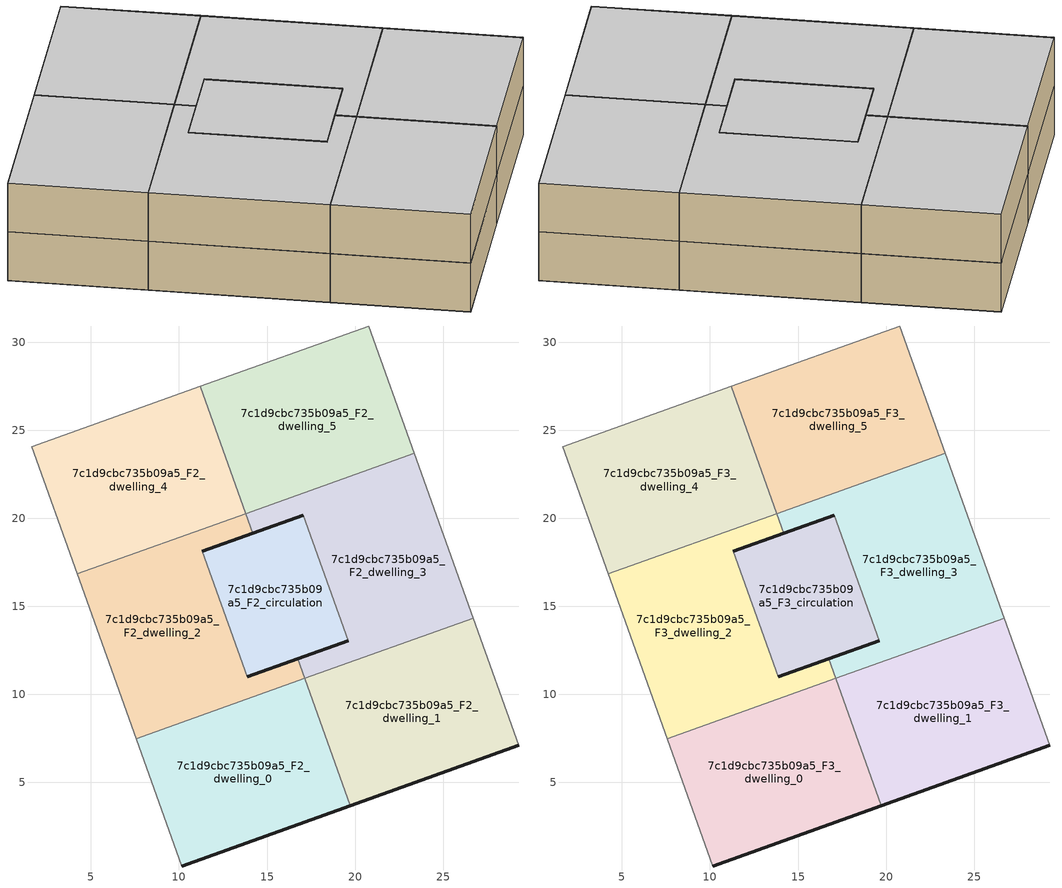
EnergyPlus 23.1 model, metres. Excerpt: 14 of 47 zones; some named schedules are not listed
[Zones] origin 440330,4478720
7c1d9cbc735b09a5_F2_dwelling_0
 floor to 7c1d9cbc735b09a5_F1_dwelling_0 (EU_floor_Construction): 19.73,3.68 17.14,10.9 7.56,7.48 10.15,0.25 z6
 wall outside (EU_wall_Construction): 19.73,3.68 10.15,0.25 z6:9
 wall to 7c1d9cbc735b09a5_F2_dwelling_2 (EU_wall_Construction): 7.56,7.48 17.14,10.9 z6:9
 wall to 7c1d9cbc735b09a5_F2_dwelling_1 (EU_wall_Construction): 17.14,10.9 19.73,3.68 z6:9
 wall adiabatic (EU_wall_Construction): 10.15,0.25 7.56,7.48 z6:9
7c1d9cbc735b09a5_F2_dwelling_1
 floor to 7c1d9cbc735b09a5_F1_dwelling_1 (EU_floor_Construction): 29.31,7.11 26.72,14.33 17.14,10.9 19.73,3.68 z6
 wall outside (EU_wall_Construction): 29.31,7.11 19.73,3.68 z6:9
 wall to 7c1d9cbc735b09a5_F2_dwelling_3 (EU_wall_Construction): 17.14,10.9 26.72,14.33 z6:9
 wall adiabatic (EU_wall_Construction): 26.72,14.33 29.31,7.11 z6:9
7c1d9cbc735b09a5_F2_dwelling_2
 floor to 7c1d9cbc735b09a5_F1_dwelling_2 (EU_floor_Construction): 17.14,10.9 16.74,12.01 13.87,10.99 11.32,18.13 14.19,19.16 13.79,20.27 4.21,16.85 7.56,7.48 z6
 wall outside (EU_wall_Construction): 14.19,19.16 11.32,18.13 / 13.87,10.99 16.74,12.01 z6:9
 wall to 7c1d9cbc735b09a5_F2_dwelling_4 (EU_wall_Construction): 4.21,16.85 13.79,20.27 z6:9
 wall to 7c1d9cbc735b09a5_F2_dwelling_3 (EU_wall_Construction): 13.79,20.27 14.19,19.16 / 16.74,12.01 17.14,10.9 z6:9
 wall to 7c1d9cbc735b09a5_F2_circulation (EU_wall_Construction): 11.32,18.13 13.87,10.99 z6:9
 wall adiabatic (EU_wall_Construction): 7.56,7.48 4.21,16.85 z6:9
7c1d9cbc735b09a5_F2_dwelling_3
 floor to 7c1d9cbc735b09a5_F1_dwelling_3 (EU_floor_Construction): 26.72,14.33 23.37,23.7 13.79,20.27 14.19,19.16 17.06,20.19 19.62,13.04 16.74,12.01 17.14,10.9 z6
 wall outside (EU_wall_Construction): 16.74,12.01 19.62,13.04 / 17.06,20.19 14.19,19.16 z6:9
 wall to 7c1d9cbc735b09a5_F2_circulation (EU_wall_Construction): 19.62,13.04 17.06,20.19 z6:9
 wall to 7c1d9cbc735b09a5_F2_dwelling_5 (EU_wall_Construction): 13.79,20.27 23.37,23.7 z6:9
 wall adiabatic (EU_wall_Construction): 23.37,23.7 26.72,14.33 z6:9
7c1d9cbc735b09a5_F2_dwelling_4
 floor to 7c1d9cbc735b09a5_F1_dwelling_4 (EU_floor_Construction): 13.79,20.27 11.21,27.5 1.63,24.07 4.21,16.85 z6
 wall adiabatic (EU_wall_Construction): 4.21,16.85 1.63,24.07 11.21,27.5 z6:9
 wall to 7c1d9cbc735b09a5_F2_dwelling_5 (EU_wall_Construction): 11.21,27.5 13.79,20.27 z6:9
7c1d9cbc735b09a5_F2_dwelling_5
 floor to 7c1d9cbc735b09a5_F1_dwelling_5 (EU_floor_Construction): 23.37,23.7 20.79,30.92 11.21,27.5 13.79,20.27 z6
 wall adiabatic (EU_wall_Construction): 11.21,27.5 20.79,30.92 23.37,23.7 z6:9
7c1d9cbc735b09a5_F2_circulation
 floor to 7c1d9cbc735b09a5_F1_circulation (EU_floor_Construction): 19.62,13.04 17.06,20.19 11.32,18.13 13.87,10.99 z6
 wall outside (EU_wall_Construction): 19.62,13.04 13.87,10.99 / 11.32,18.13 17.06,20.19 z6:9
7c1d9cbc735b09a5_F3_dwelling_0
 floor to 7c1d9cbc735b09a5_F2_dwelling_0 (EU_floor_Construction): 19.73,3.68 17.14,10.9 7.56,7.48 10.15,0.25 z9
 wall outside (EU_wall_Construction): 19.73,3.68 10.15,0.25 z9:12
 wall to 7c1d9cbc735b09a5_F3_dwelling_2 (EU_wall_Construction): 7.56,7.48 17.14,10.9 z9:12
 wall to 7c1d9cbc735b09a5_F3_dwelling_1 (EU_wall_Construction): 17.14,10.9 19.73,3.68 z9:12
 wall adiabatic (EU_wall_Construction): 10.15,0.25 7.56,7.48 z9:12
 ceiling to 7c1d9cbc735b09a5_F4_dwelling_0 (EU_floor_Construction): 17.14,10.9 19.73,3.68 10.15,0.25 7.56,7.48 z12
7c1d9cbc735b09a5_F3_dwelling_1
 floor to 7c1d9cbc735b09a5_F2_dwelling_1 (EU_floor_Construction): 29.31,7.11 26.72,14.33 17.14,10.9 19.73,3.68 z9
 wall outside (EU_wall_Construction): 29.31,7.11 19.73,3.68 z9:12
 wall to 7c1d9cbc735b09a5_F3_dwelling_3 (EU_wall_Construction): 17.14,10.9 26.72,14.33 z9:12
 wall adiabatic (EU_wall_Construction): 26.72,14.33 29.31,7.11 z9:12
 ceiling to 7c1d9cbc735b09a5_F4_dwelling_1 (EU_floor_Construction): 26.72,14.33 29.31,7.11 19.73,3.68 17.14,10.9 z12
7c1d9cbc735b09a5_F3_dwelling_2
 floor to 7c1d9cbc735b09a5_F2_dwelling_2 (EU_floor_Construction): 17.14,10.9 16.74,12.01 13.87,10.99 11.32,18.13 14.19,19.16 13.79,20.27 4.21,16.85 7.56,7.48 z9
 wall outside (EU_wall_Construction): 14.19,19.16 11.32,18.13 / 13.87,10.99 16.74,12.01 z9:12
 wall to 7c1d9cbc735b09a5_F3_dwelling_4 (EU_wall_Construction): 4.21,16.85 13.79,20.27 z9:12
 wall to 7c1d9cbc735b09a5_F3_dwelling_3 (EU_wall_Construction): 13.79,20.27 14.19,19.16 / 16.74,12.01 17.14,10.9 z9:12
 wall to 7c1d9cbc735b09a5_F3_circulation (EU_wall_Construction): 11.32,18.13 13.87,10.99 z9:12
 wall adiabatic (EU_wall_Construction): 7.56,7.48 4.21,16.85 z9:12
 ceiling to 7c1d9cbc735b09a5_F4_dwelling_2 (EU_floor_Construction): 14.19,19.16 11.32,18.13 13.87,10.99 16.74,12.01 17.14,10.9 7.56,7.48 4.21,16.85 13.79,20.27 z12
7c1d9cbc735b09a5_F3_dwelling_3
 floor to 7c1d9cbc735b09a5_F2_dwelling_3 (EU_floor_Construction): 26.72,14.33 23.37,23.7 13.79,20.27 14.19,19.16 17.06,20.19 19.62,13.04 16.74,12.01 17.14,10.9 z9
 wall outside (EU_wall_Construction): 16.74,12.01 19.62,13.04 / 17.06,20.19 14.19,19.16 z9:12
 wall to 7c1d9cbc735b09a5_F3_circulation (EU_wall_Construction): 19.62,13.04 17.06,20.19 z9:12
 wall to 7c1d9cbc735b09a5_F3_dwelling_5 (EU_wall_Construction): 13.79,20.27 23.37,23.7 z9:12
 wall adiabatic (EU_wall_Construction): 23.37,23.7 26.72,14.33 z9:12
 ceiling to 7c1d9cbc735b09a5_F4_dwelling_3 (EU_floor_Construction): 23.37,23.7 26.72,14.33 17.14,10.9 16.74,12.01 19.62,13.04 17.06,20.19 14.19,19.16 13.79,20.27 z12
7c1d9cbc735b09a5_F3_dwelling_4
 floor to 7c1d9cbc735b09a5_F2_dwelling_4 (EU_floor_Construction): 13.79,20.27 11.21,27.5 1.63,24.07 4.21,16.85 z9
 wall adiabatic (EU_wall_Construction): 4.21,16.85 1.63,24.07 11.21,27.5 z9:12
 wall to 7c1d9cbc735b09a5_F3_dwelling_5 (EU_wall_Construction): 11.21,27.5 13.79,20.27 z9:12
 ceiling to 7c1d9cbc735b09a5_F4_dwelling_4 (EU_floor_Construction): 11.21,27.5 13.79,20.27 4.21,16.85 1.63,24.07 z12
7c1d9cbc735b09a5_F3_dwelling_5
 floor to 7c1d9cbc735b09a5_F2_dwelling_5 (EU_floor_Construction): 23.37,23.7 20.79,30.92 11.21,27.5 13.79,20.27 z9
 wall adiabatic (EU_wall_Construction): 11.21,27.5 20.79,30.92 23.37,23.7 z9:12
 ceiling to 7c1d9cbc735b09a5_F4_dwelling_5 (EU_floor_Construction): 20.79,30.92 23.37,23.7 13.79,20.27 11.21,27.5 z12
7c1d9cbc735b09a5_F3_circulation
 floor to 7c1d9cbc735b09a5_F2_circulation (EU_floor_Construction): 19.62,13.04 17.06,20.19 11.32,18.13 13.87,10.99 z9
 wall outside (EU_wall_Construction): 19.62,13.04 13.87,10.99 / 11.32,18.13 17.06,20.19 z9:12
 ceiling to 7c1d9cbc735b09a5_F4_circulation (EU_floor_Construction): 17.06,20.19 19.62,13.04 13.87,10.99 11.32,18.13 z12
[Building]
EU S2 Campaign: North Axis=0; Terrain=City; Solar Distribution=FullExterior
[Site:Location]
Madrid: Latitude=40.5; Longitude=-3.5; Time Zone=1; Elevation=609
[SizingPeriod:WeatherFileDays]
AnnualSizingPeriod: Begin Month=1; Begin Day of Month=1; End Month=12; End Day of Month=31; Day of Week for Start Day=Monday; Use Weather File Daylight Saving Period=No; Use Weather File Rain and Snow Indicators=No
[MATERIAL]
EU_InternalMass_Material: Roughness=MediumRough; Thickness=0.1; Conductivity=1; Density=1800; Specific Heat=900; Thermal Absorptance=0.9; Solar Absorptance=0.7; Visible Absorptance=0.7
[MATERIAL:NOMASS] Roughness=MediumRough; Thermal Absorptance=0.9; Solar Absorptance=0.7; Visible Absorptance=0.7
Name | Thermal Resistance
EU_wall_NoMass | 0.609216
EU_floor_NoMass | 0.568163
[CONSTRUCTION]
EU_wall_Construction: EU_wall_NoMass
EU_floor_Construction: EU_floor_NoMass
EU_InternalMass_Construction: EU_InternalMass_Material
[ZONE] Type=1; Multiplier=1; Ceiling Height=autocalculate; Floor Area=autocalculate; Part of Total Floor Area=Yes
Name | Volume
7c1d9cbc735b09a5_F2_dwelling_0; 7c1d9cbc735b09a5_F3_dwelling_0; 7c1d9cbc735b09a5_F2_dwelling_1; 7c1d9cbc735b09a5_F3_dwelling_1 | 234.257
7c1d9cbc735b09a5_F2_dwelling_2; 7c1d9cbc735b09a5_F3_dwelling_2 | 234.229
7c1d9cbc735b09a5_F2_dwelling_3; 7c1d9cbc735b09a5_F3_dwelling_3 | 234.252
7c1d9cbc735b09a5_F2_dwelling_4; 7c1d9cbc735b09a5_F3_dwelling_4 | 234.218
7c1d9cbc735b09a5_F2_dwelling_5; 7c1d9cbc735b09a5_F3_dwelling_5 | 234.25
7c1d9cbc735b09a5_F2_circulation; 7c1d9cbc735b09a5_F3_circulation | 138.991
[INTERNALMASS] Construction=EU_InternalMass_Construction; Surface Area=78.0804
Name | Zone or ZoneList
7c1d9cbc735b09a5_F2_dwelling_0_EU_InternalMass | 7c1d9cbc735b09a5_F2_dwelling_0
7c1d9cbc735b09a5_F2_dwelling_1_EU_InternalMass | 7c1d9cbc735b09a5_F2_dwelling_1
7c1d9cbc735b09a5_F2_dwelling_2_EU_InternalMass | 7c1d9cbc735b09a5_F2_dwelling_2
7c1d9cbc735b09a5_F2_dwelling_3_EU_InternalMass | 7c1d9cbc735b09a5_F2_dwelling_3
7c1d9cbc735b09a5_F2_dwelling_4_EU_InternalMass | 7c1d9cbc735b09a5_F2_dwelling_4
7c1d9cbc735b09a5_F2_dwelling_5_EU_InternalMass | 7c1d9cbc735b09a5_F2_dwelling_5
7c1d9cbc735b09a5_F3_dwelling_0_EU_InternalMass | 7c1d9cbc735b09a5_F3_dwelling_0
7c1d9cbc735b09a5_F3_dwelling_1_EU_InternalMass | 7c1d9cbc735b09a5_F3_dwelling_1
7c1d9cbc735b09a5_F3_dwelling_2_EU_InternalMass | 7c1d9cbc735b09a5_F3_dwelling_2
7c1d9cbc735b09a5_F3_dwelling_3_EU_InternalMass | 7c1d9cbc735b09a5_F3_dwelling_3
7c1d9cbc735b09a5_F3_dwelling_4_EU_InternalMass | 7c1d9cbc735b09a5_F3_dwelling_4
7c1d9cbc735b09a5_F3_dwelling_5_EU_InternalMass | 7c1d9cbc735b09a5_F3_dwelling_5
[OTHEREQUIPMENT] Fuel Type=Electricity; Design Level Calculation Method=Watts/Area; Power per Zone Floor Area=1; Fraction Latent=0; Fraction Radiant=0; Fraction Lost=0; Carbon Dioxide Generation Rate=0; EndUse Subcategory=EU_Step8_InternalGains
Name | Zone or ZoneList or Space or SpaceList | Schedule
EU_Step8_InternalGain_7c1d9cbc735b09a5_F2_dwelling_0_f000 | 7c1d9cbc735b09a5_F2_dwelling_0 | EU_Step8_GainSchedule_7c1d9cbc735b09a5_F2_dwelling_0_f000
EU_Step8_InternalGain_7c1d9cbc735b09a5_F2_dwelling_1_f000 | 7c1d9cbc735b09a5_F2_dwelling_1 | EU_Step8_GainSchedule_7c1d9cbc735b09a5_F2_dwelling_1_f000
EU_Step8_InternalGain_7c1d9cbc735b09a5_F2_dwelling_2_f000 | 7c1d9cbc735b09a5_F2_dwelling_2 | EU_Step8_GainSchedule_7c1d9cbc735b09a5_F2_dwelling_2_f000
EU_Step8_InternalGain_7c1d9cbc735b09a5_F2_dwelling_3_f000 | 7c1d9cbc735b09a5_F2_dwelling_3 | EU_Step8_GainSchedule_7c1d9cbc735b09a5_F2_dwelling_3_f000
EU_Step8_InternalGain_7c1d9cbc735b09a5_F2_dwelling_4_f000 | 7c1d9cbc735b09a5_F2_dwelling_4 | EU_Step8_GainSchedule_7c1d9cbc735b09a5_F2_dwelling_4_f000
EU_Step8_InternalGain_7c1d9cbc735b09a5_F2_dwelling_5_f000 | 7c1d9cbc735b09a5_F2_dwelling_5 | EU_Step8_GainSchedule_7c1d9cbc735b09a5_F2_dwelling_5_f000
EU_Step8_InternalGain_7c1d9cbc735b09a5_F3_dwelling_0_f000 | 7c1d9cbc735b09a5_F3_dwelling_0 | EU_Step8_GainSchedule_7c1d9cbc735b09a5_F3_dwelling_0_f000
EU_Step8_InternalGain_7c1d9cbc735b09a5_F3_dwelling_1_f000 | 7c1d9cbc735b09a5_F3_dwelling_1 | EU_Step8_GainSchedule_7c1d9cbc735b09a5_F3_dwelling_1_f000
EU_Step8_InternalGain_7c1d9cbc735b09a5_F3_dwelling_2_f000 | 7c1d9cbc735b09a5_F3_dwelling_2 | EU_Step8_GainSchedule_7c1d9cbc735b09a5_F3_dwelling_2_f000
EU_Step8_InternalGain_7c1d9cbc735b09a5_F3_dwelling_3_f000 | 7c1d9cbc735b09a5_F3_dwelling_3 | EU_Step8_GainSchedule_7c1d9cbc735b09a5_F3_dwelling_3_f000
EU_Step8_InternalGain_7c1d9cbc735b09a5_F3_dwelling_4_f000 | 7c1d9cbc735b09a5_F3_dwelling_4 | EU_Step8_GainSchedule_7c1d9cbc735b09a5_F3_dwelling_4_f000
EU_Step8_InternalGain_7c1d9cbc735b09a5_F3_dwelling_5_f000 | 7c1d9cbc735b09a5_F3_dwelling_5 | EU_Step8_GainSchedule_7c1d9cbc735b09a5_F3_dwelling_5_f000
[ZONEINFILTRATION:DESIGNFLOWRATE] Schedule=EU_AlwaysOn; Design Flow Rate Calculation Method=Flow/Area; Flow Rate per Floor Area=0.0005; Constant Term Coefficient=1; Temperature Term Coefficient=0; Velocity Term Coefficient=0; Velocity Squared Term Coefficient=0
Name | Zone or ZoneList or Space or SpaceList
EU_Circulation_Infiltration_7c1d9cbc735b09a5_F2_circulation | 7c1d9cbc735b09a5_F2_circulation
EU_Circulation_Infiltration_7c1d9cbc735b09a5_F3_circulation | 7c1d9cbc735b09a5_F3_circulation
[ZONEVENTILATION:DESIGNFLOWRATE] Schedule=EU_AlwaysOn; Design Flow Rate Calculation Method=AirChanges/Hour; Air Changes per Hour=0.752966; Ventilation Type=Natural; Fan Pressure Rise=0; Fan Total Efficiency=1; Constant Term Coefficient=1; Temperature Term Coefficient=0; Velocity Term Coefficient=0; Velocity Squared Term Coefficient=0; Minimum Indoor Temperature=-100; Maximum Indoor Temperature=100; Delta Temperature=-100; Minimum Outdoor Temperature=-100; Maximum Outdoor Temperature=100; Maximum Wind Speed=40
Name | Zone or ZoneList or Space or SpaceList
EU_ConstantAir_7c1d9cbc735b09a5_F2_dwelling_0 | 7c1d9cbc735b09a5_F2_dwelling_0
EU_ConstantAir_7c1d9cbc735b09a5_F2_dwelling_1 | 7c1d9cbc735b09a5_F2_dwelling_1
EU_ConstantAir_7c1d9cbc735b09a5_F2_dwelling_2 | 7c1d9cbc735b09a5_F2_dwelling_2
EU_ConstantAir_7c1d9cbc735b09a5_F2_dwelling_3 | 7c1d9cbc735b09a5_F2_dwelling_3
EU_ConstantAir_7c1d9cbc735b09a5_F2_dwelling_4 | 7c1d9cbc735b09a5_F2_dwelling_4
EU_ConstantAir_7c1d9cbc735b09a5_F2_dwelling_5 | 7c1d9cbc735b09a5_F2_dwelling_5
EU_ConstantAir_7c1d9cbc735b09a5_F3_dwelling_0 | 7c1d9cbc735b09a5_F3_dwelling_0
EU_ConstantAir_7c1d9cbc735b09a5_F3_dwelling_1 | 7c1d9cbc735b09a5_F3_dwelling_1
EU_ConstantAir_7c1d9cbc735b09a5_F3_dwelling_2 | 7c1d9cbc735b09a5_F3_dwelling_2
EU_ConstantAir_7c1d9cbc735b09a5_F3_dwelling_3 | 7c1d9cbc735b09a5_F3_dwelling_3
EU_ConstantAir_7c1d9cbc735b09a5_F3_dwelling_4 | 7c1d9cbc735b09a5_F3_dwelling_4
EU_ConstantAir_7c1d9cbc735b09a5_F3_dwelling_5 | 7c1d9cbc735b09a5_F3_dwelling_5
[HVACTEMPLATE:ZONE:IDEALLOADSAIRSYSTEM] System Availability Schedule=EU_AlwaysOn; Maximum Heating Supply Air Temperature=50; Minimum Cooling Supply Air Temperature=13; Maximum Heating Supply Air Humidity Ratio=0.0156; Minimum Cooling Supply Air Humidity Ratio=0.0077; Heating Limit=NoLimit; Cooling Limit=NoLimit; Heating Availability Schedule=EU_AlwaysOn; Cooling Availability Schedule=EU_CoolingOff; Dehumidification Control Type=ConstantSensibleHeatRatio; Cooling Sensible Heat Ratio=0.7; Dehumidification Setpoint=60; Humidification Control Type=None; Humidification Setpoint=30; Outdoor Air Method=None; Outdoor Air Flow Rate per Person=0.00944; Outdoor Air Flow Rate per Zone Floor Area=0; Outdoor Air Flow Rate per Zone=0; Demand Controlled Ventilation Type=None; Outdoor Air Economizer Type=NoEconomizer; Heat Recovery Type=None; Sensible Heat Recovery Effectiveness=0.7; Latent Heat Recovery Effectiveness=0.65
Name | Template Thermostat
7c1d9cbc735b09a5_F2_dwelling_0 | EU_HeatOnly_7c1d9cbc735b09a5_F2_dwelling_0
7c1d9cbc735b09a5_F2_dwelling_1 | EU_HeatOnly_7c1d9cbc735b09a5_F2_dwelling_1
7c1d9cbc735b09a5_F2_dwelling_2 | EU_HeatOnly_7c1d9cbc735b09a5_F2_dwelling_2
7c1d9cbc735b09a5_F2_dwelling_3 | EU_HeatOnly_7c1d9cbc735b09a5_F2_dwelling_3
7c1d9cbc735b09a5_F2_dwelling_4 | EU_HeatOnly_7c1d9cbc735b09a5_F2_dwelling_4
7c1d9cbc735b09a5_F2_dwelling_5 | EU_HeatOnly_7c1d9cbc735b09a5_F2_dwelling_5
7c1d9cbc735b09a5_F3_dwelling_0 | EU_HeatOnly_7c1d9cbc735b09a5_F3_dwelling_0
7c1d9cbc735b09a5_F3_dwelling_1 | EU_HeatOnly_7c1d9cbc735b09a5_F3_dwelling_1
7c1d9cbc735b09a5_F3_dwelling_2 | EU_HeatOnly_7c1d9cbc735b09a5_F3_dwelling_2
7c1d9cbc735b09a5_F3_dwelling_3 | EU_HeatOnly_7c1d9cbc735b09a5_F3_dwelling_3
7c1d9cbc735b09a5_F3_dwelling_4 | EU_HeatOnly_7c1d9cbc735b09a5_F3_dwelling_4
7c1d9cbc735b09a5_F3_dwelling_5 | EU_HeatOnly_7c1d9cbc735b09a5_F3_dwelling_5
[SIZING:ZONE] Zone Cooling Design Supply Air Temperature Input Method=SupplyAirTemperature; Zone Cooling Design Supply Air Temperature=13; Zone Heating Design Supply Air Temperature Input Method=SupplyAirTemperature; Zone Heating Design Supply Air Temperature=50; Zone Cooling Design Supply Air Humidity Ratio=0.008; Zone Heating Design Supply Air Humidity Ratio=0.008; Cooling Design Air Flow Method=DesignDay; Cooling Design Air Flow Rate=0; Cooling Minimum Air Flow per Zone Floor Area=0.000762; Cooling Minimum Air Flow=0; Cooling Minimum Air Flow Fraction=0.2; Heating Design Air Flow Method=DesignDay; Heating Design Air Flow Rate=0; Heating Maximum Air Flow per Zone Floor Area=0.002032; Heating Maximum Air Flow=0.141576; Heating Maximum Air Flow Fraction=0.3; Account for Dedicated Outdoor Air System=No; Dedicated Outdoor Air System Control Strategy=NeutralSupplyAir; Dedicated Outdoor Air Low Setpoint Temperature for Design=autosize; Dedicated Outdoor Air High Setpoint Temperature for Design=autosize; Zone Load Sizing Method=Sensible Load Only No Latent Load; Zone Latent Cooling Design Supply Air Humidity Ratio Input Method=HumidityRatioDifference; Zone Cooling Design Supply Air Humidity Ratio Difference=0.005; Zone Latent Heating Design Supply Air Humidity Ratio Input Method=HumidityRatioDifference; Zone Humidification Design Supply Air Humidity Ratio Difference=0.005
7c1d9cbc735b09a5_F2_dwelling_0; 7c1d9cbc735b09a5_F2_dwelling_1; 7c1d9cbc735b09a5_F2_dwelling_2; 7c1d9cbc735b09a5_F2_dwelling_3; 7c1d9cbc735b09a5_F2_dwelling_4; 7c1d9cbc735b09a5_F2_dwelling_5; 7c1d9cbc735b09a5_F3_dwelling_0; 7c1d9cbc735b09a5_F3_dwelling_1; 7c1d9cbc735b09a5_F3_dwelling_2; 7c1d9cbc735b09a5_F3_dwelling_3; 7c1d9cbc735b09a5_F3_dwelling_4; 7c1d9cbc735b09a5_F3_dwelling_5
[SCHEDULE:FILE] Column Number=1; Rows to Skip at Top=0; Number of Hours of Data=8760; Column Separator=Comma; Interpolate to Timestep=No; Minutes per Item=60; Adjust Schedule for Daylight Savings=Yes
Name | File
EU_Step8_GainSchedule_7c1d9cbc735b09a5_F2_dwelling_0_f000 | ../../schedules/7c1d9cbc735b09a5/7c1d9cbc735b09a5_F2_dwelling_0_f000_gain.csv
EU_Step8_GainSchedule_7c1d9cbc735b09a5_F2_dwelling_1_f000 | ../../schedules/7c1d9cbc735b09a5/7c1d9cbc735b09a5_F2_dwelling_1_f000_gain.csv
EU_Step8_GainSchedule_7c1d9cbc735b09a5_F2_dwelling_2_f000 | ../../schedules/7c1d9cbc735b09a5/7c1d9cbc735b09a5_F2_dwelling_2_f000_gain.csv
EU_Step8_GainSchedule_7c1d9cbc735b09a5_F2_dwelling_3_f000 | ../../schedules/7c1d9cbc735b09a5/7c1d9cbc735b09a5_F2_dwelling_3_f000_gain.csv
EU_Step8_GainSchedule_7c1d9cbc735b09a5_F2_dwelling_4_f000 | ../../schedules/7c1d9cbc735b09a5/7c1d9cbc735b09a5_F2_dwelling_4_f000_gain.csv
EU_Step8_GainSchedule_7c1d9cbc735b09a5_F2_dwelling_5_f000 | ../../schedules/7c1d9cbc735b09a5/7c1d9cbc735b09a5_F2_dwelling_5_f000_gain.csv
EU_Step8_GainSchedule_7c1d9cbc735b09a5_F3_dwelling_0_f000 | ../../schedules/7c1d9cbc735b09a5/7c1d9cbc735b09a5_F3_dwelling_0_f000_gain.csv
EU_Step8_GainSchedule_7c1d9cbc735b09a5_F3_dwelling_1_f000 | ../../schedules/7c1d9cbc735b09a5/7c1d9cbc735b09a5_F3_dwelling_1_f000_gain.csv
EU_Step8_GainSchedule_7c1d9cbc735b09a5_F3_dwelling_2_f000 | ../../schedules/7c1d9cbc735b09a5/7c1d9cbc735b09a5_F3_dwelling_2_f000_gain.csv
EU_Step8_GainSchedule_7c1d9cbc735b09a5_F3_dwelling_3_f000 | ../../schedules/7c1d9cbc735b09a5/7c1d9cbc735b09a5_F3_dwelling_3_f000_gain.csv
